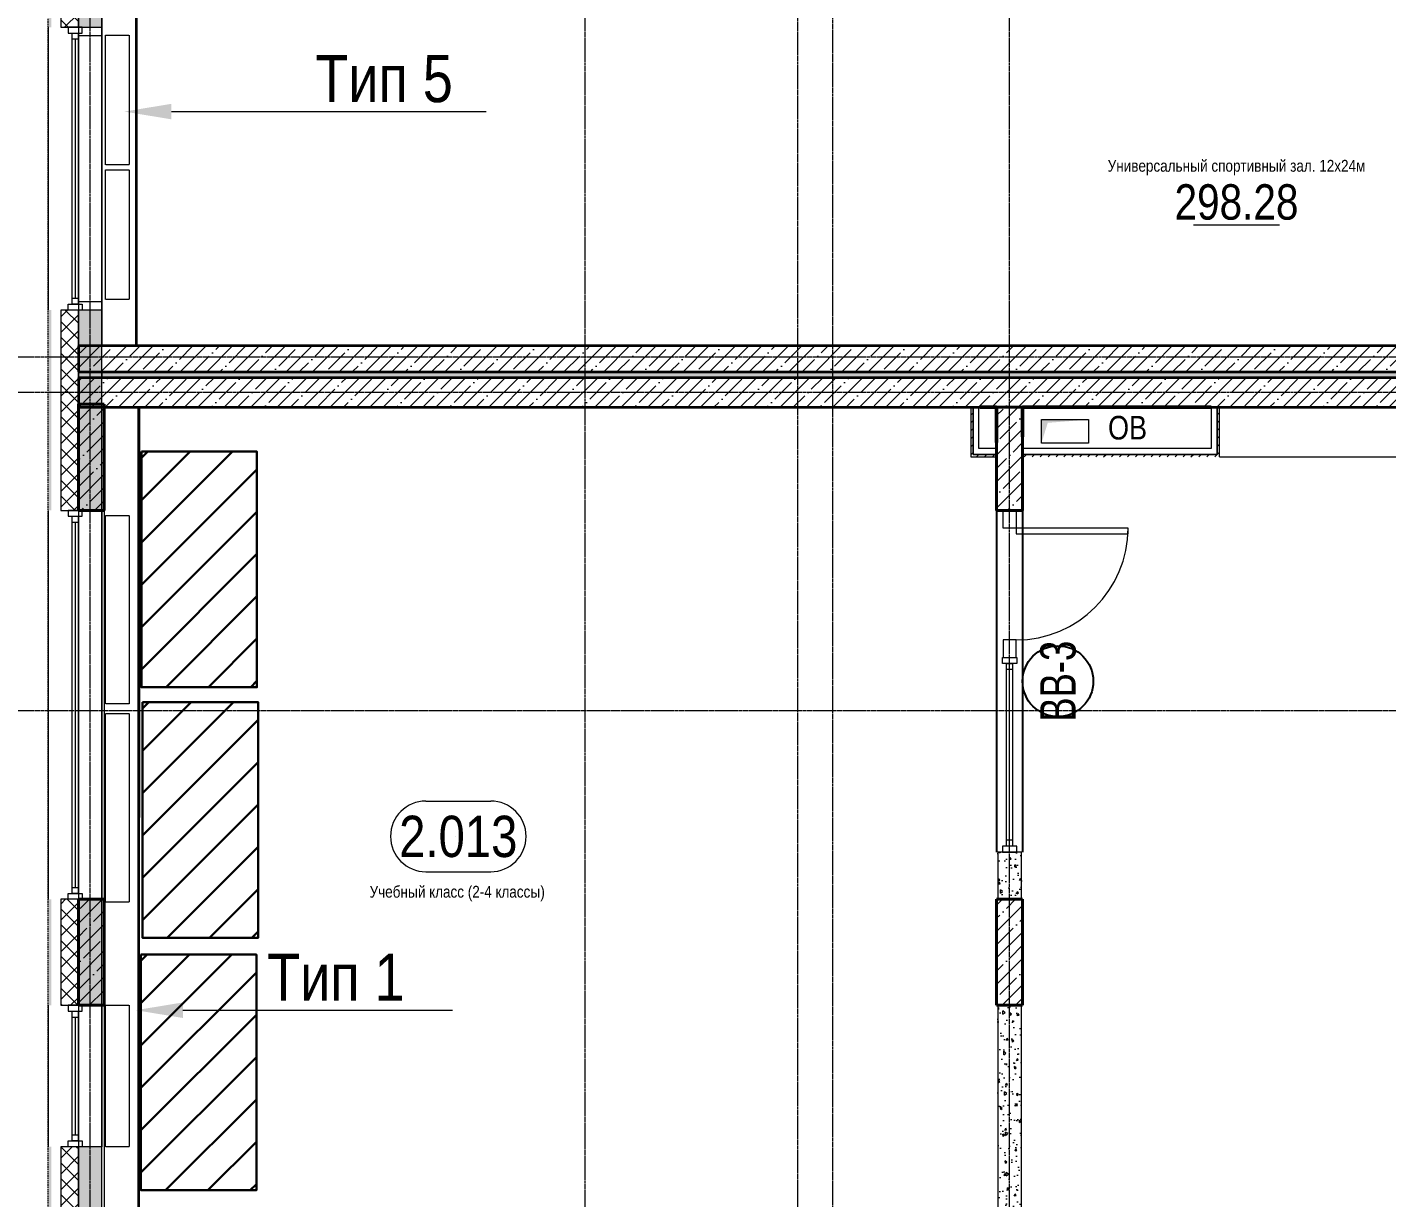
# Model space of a CAD drawing. Header units: millimetres. Extents: x -231292 to 573618, y -153144 to 564035.
# Drawn here: x 8349 to 19883, y 70296 to 80230 of the extents above; entities that cross this region are included whole.
import ezdxf
from ezdxf import colors
from ezdxf.entities.mleader import LeaderData, LeaderLine
from ezdxf.enums import TextEntityAlignment as Align
from ezdxf.math import Vec2, Vec3

# ---------------------------------------------------------------- set-up
doc = ezdxf.new("R2010")
doc.units = ezdxf.units.MM
for name, pattern in [('CENTER2', [28.575, 19.05, -3.175, 3.175, -3.175]), ('DASHED', [19.05, 12.7, -6.35]), ('HIDDEN2', [4.7625, 3.175, -1.5875])]:
    doc.linetypes.add(name, pattern=pattern)
doc.layers.get('0').update_dxf_attribs({"color": 250})
doc.layers.get('Defpoints').update_dxf_attribs({"color": 250})
for name, color, linetype, lineweight in [('!!! КОНСТРУКТИВ_несоответствия', 250, 'Continuous', 50), ('10.3) строит. леса', 20, 'Continuous', 30), ('A-AREA', 250, 'Continuous', 15), ('A-Wall_Материал_Газоблок_Контур', 250, 'Continuous', 0), ('АР_Area', 250, 'Continuous', 5), ('АР_Витраж', 250, 'Continuous', 13), ('АР_Витраж марка', 250, 'Continuous', 9), ('АР_Двери_витраж', 250, 'Continuous', 9), ('АР_Колонны', 250, 'Continuous', 35), ('АР_Окна', 250, 'Continuous', 5), ('АР_Отопительные приборы', 250, 'HIDDEN2', 0), ('АР_площадь пом', 250, 'Continuous', 5), ('АР_Стены ГКЛ', 250, 'Continuous', 15), ('АР_Стены ЖБ', 250, 'Continuous', 35), ('АР_Стены ПЕНОблок', 250, 'Continuous', 20), ('АР_Стены_дефшов', 250, 'Continuous', 0), ('АР_Утеплитель', 250, 'Continuous', 0), ('АР_Штриховка', 250, 'Continuous', 0), ('Зашивка радиаторов тип 1 (фанера и МДФ)', 250, 'Continuous', 0), ('Зашивка радиаторов тип 5 (спорт желтый)', 250, 'Continuous', 0), ('КМ_Фахверки', 250, 'Continuous', 80), ('ОВ_Отопление', 250, 'Continuous', 0), ('Размеры зашивки ГКЛ', 250, 'Continuous', 0), ('РД_Оси_100', 250, 'Continuous', 0), ('РД_проем_инж перемыч_фахверк', 250, 'Continuous', 18)]:
    doc.layers.add(name, color=color, linetype=linetype, lineweight=lineweight)
doc.layers.add('АР_Делит', color=250, linetype='Continuous', lineweight=0, plot=False)
doc.layers.add('РД_Проем', color=250, linetype='Continuous', lineweight=0, plot=False)
doc.layers.add('РД_Витраж_вн', color=250, linetype='Continuous')
doc.styles.add('Arial_09', font='ARIALN.TTF', dxfattribs={"width": 0.9})
doc.styles.add('style1', font='ARIALN.TTF')
pattern_1 = [(45, (8883.4, 13229.69), (-112.2532, 112.2532), []), (45, (8995.66, 13229.69), (-112.2532, 112.2532), [198.4375, -39.6875, 0, -39.6875])]
pattern_2 = [(45, (8883.403, 13229.686), (-33.67596, 33.67596), [])]

# ---------------------------------------------------------------- blocks, each defined once
blk = doc.blocks.new('СОШ_2200_АР_ОСИ_М100_28.05.24')
at = {"layer": 'АР_Делит', "color": 5, "linetype": 'DASHED'}
blk.add_lwpolyline([(114955, 135155), (114955, -355), (93595.036, -355), (93595.036, 13855), (94145, 13855), (94145, 68320), (66055, 68320), (66055, 13857.73), (83455, 13857.73), (83455, -355), (45245, -355), (45245, 13145), (44695, 13145), (44695, 26755), (45245, 26755), (45245, 68320), (20455, 68320), (20455, 26755), (27955, 26755), (27955, 13145), (-355, 13145), (-355, 100855)], dxfattribs=at)
at = {"layer": 'РД_Оси_100', "linetype": 'CENTER2'}
for p, q in [((0, -6155), (0, 139938.679)), ((4200, -6155), (4200, 139938.679)), ((29555, 61200), (-5954.958, 61200))]:
    blk.add_line(p, q, dxfattribs=at)
for points in [[(5849.555, 139938.679), (6000, 139538.679), (6000, -6194.559)], [(6300, -6195.83), (6300, 139538.679), (6450, 139938.679)], [(7800, -6155), (7800, 139938.679)], [(29555, 64200), (-5454.958, 64200), (-5954.958, 64350)], [(29555, 63900), (-5454.958, 63900), (-5954.958, 63750)]]:
    blk.add_lwpolyline(points, dxfattribs=at)
blk = doc.blocks.new('otv')
at = {"linetype": 'Continuous'}
blk.add_lwpolyline([(0, -1), (0, 0), (1, 0), (1, -1)], close=True, dxfattribs=at)
blk.add_solid([(0, -1), (0, 0), (0.135, -0.137), (1, 0)], dxfattribs=at)
blk = doc.blocks.new('MOK-МаркаПомещения1')
at = {"layer": 'A-AREA', "color": 0}
blk.add_line((-3.65, -1.94), (3.65, -1.94), dxfattribs=at)
at = {"layer": 'A-AREA', "color": 0, "style": 'style1'}
blk.add_attdef('АР-ПОМЕЩЕНИЕ:ПЛОЩАДЬ', text='', height=3, dxfattribs=at).set_placement((0, 0), align=Align.MIDDLE)
at = {"layer": 'Defpoints', "style": 'style1', "flags": 8}
blk.add_attdef('АР-ПОМЕЩЕНИЕ:НАИМЕНОВАНИЕ', text='', height=1, dxfattribs=at).set_placement((0, 2.96), align=Align.MIDDLE)
blk = doc.blocks.new('MOK-МаркаПом_овал_ареал')
for p, q in [((-2.75, 3), (2.75, 3)), ((-2.75, -3), (2.75, -3))]:
    blk.add_line(p, q)
for centre, radius, start, end in [((-2.75, 0), 3, 90, 270), ((2.75, 0), 3, 270, 90), ((-3.75, 0), 3.5, 0, 0.001)]:
    blk.add_arc(centre, radius, start, end)
at = {"color": 0, "style": 'style1'}
blk.add_attdef('АР-ПОМЕЩЕНИЕ:НОМЕР', text='', height=3.5, dxfattribs=at).set_placement((0, 0), align=Align.MIDDLE)
at = {"layer": 'Defpoints', "color": 2, "style": 'style1'}
blk.add_attdef('АР-ПОМЕЩЕНИЕ:НАИМЕНОВАНИЕ', text='', height=1, dxfattribs=at).set_placement((-0.09, -4.81), align=Align.MIDDLE)
blk = doc.blocks.new('МаркаВитража1')
at = {"layer": 'Defpoints'}
blk.add_circle((0, 0), 3, dxfattribs=at)
at = {"color": 0, "linetype": 'ByBlock', "lineweight": -2, "style": 'Arial_09', "width": 0.9}
blk.add_attdef('АР-ОКНО:НАИМЕНОВАНИЕ', text='', height=3, dxfattribs=at).set_placement((0, 0), align=Align.MIDDLE)

msp = doc.modelspace()

# ---------------------------------------------------------------- hatches: boundary and pattern name
at = {"layer": '10.3) строит. леса'}
h = msp.add_hatch(dxfattribs=at)
h.set_pattern_fill('ANSI31', color=256, scale=80)
h.set_pattern_definition([(45, (13518.42, 220507.88), (-179.60512, 179.60512), [])])
h.paths.add_polyline_path([(9318.732, 76628.767), (9318.732, 74628.767), (10298.732, 74628.767), (10298.732, 76628.767)])
h = msp.add_hatch(dxfattribs=at)
h.set_pattern_fill('ANSI31', color=256, scale=80)
h.set_pattern_definition([(45, (13527.86, 218381.28), (-179.60512, 179.60512), [])])
h.paths.add_polyline_path([(9328.168, 74502.167), (9328.168, 72502.167), (10308.168, 72502.167), (10308.168, 74502.167)])
h = msp.add_hatch(dxfattribs=at)
h.set_pattern_fill('ANSI31', color=256, scale=80)
h.set_pattern_definition([(45, (13513.73, 216239.43), (-179.60512, 179.60512), [])])
h.paths.add_polyline_path([(9314.045, 72360.315), (9314.045, 70360.315), (10294.045, 70360.315), (10294.045, 72360.315)])
at = {"layer": 'АР_Стены ГКЛ', "linetype": 'Continuous', "lineweight": 0}
h = msp.add_hatch(dxfattribs=at)
h.set_pattern_fill('ANSI31', color=256, scale=15, style=0)
h.set_pattern_definition([(45, (8883.403, 13229.686), (-33.67596, 33.67596), [])])
h.paths.add_polyline_path([(16353.403, 76584.686), (16373.403, 76604.686), (16373.403, 77004.511), (16353.403, 77004.511)], flags=0)
h = msp.add_hatch(dxfattribs=at)
h.set_pattern_fill('ANSI31', color=256, scale=15, angle=-360, style=0)
h.set_pattern_definition([(45, (8883.403, 13229.686), (-33.67596, 33.67596), [])])
h.paths.add_polyline_path([(18463.403, 77004.686), (18443.403, 77004.686), (18443.403, 76604.686), (18463.403, 76584.686)], flags=0)
h = msp.add_hatch(dxfattribs=at)
h.set_pattern_fill('ANSI31', color=256, scale=15, style=0)
h.set_pattern_definition(pattern_2)
h.paths.add_polyline_path([(16573.403, 76584.686), (16573.403, 76604.686), (16373.403, 76604.686), (16353.403, 76584.686)], flags=0)
h = msp.add_hatch(dxfattribs=at)
h.set_pattern_fill('ANSI31', color=256, scale=15, style=0)
h.set_pattern_definition(pattern_2)
h.paths.add_polyline_path([(18463.403, 76584.686), (18443.403, 76604.686), (16793.403, 76604.686), (16793.403, 76584.686)], flags=0)
at = {"layer": 'АР_Штриховка', "linetype": 'Continuous', "lineweight": 0}
h = msp.add_hatch(dxfattribs=at)
h.set_pattern_fill('_U', color=256, style=0, pattern_type=0)
h.set_pattern_definition([(360, (8883.4027, 13229.6861), (-8e-17, 1), [])])
h.paths.add_polyline_path([(8528.403, 29029.686), (8553.403, 29029.686), (8553.403, 29929.686), (8528.403, 29929.686)], flags=0)
h.paths.add_polyline_path([(8528.403, 31129.686), (8553.403, 31129.686), (8553.403, 32029.686), (8528.403, 32029.686)], flags=0)
h.paths.add_polyline_path([(8528.403, 35329.686), (8553.403, 35329.686), (8553.403, 36829.686), (8528.403, 36829.686)], flags=0)
h.paths.add_polyline_path([(8528.403, 39229.686), (8553.403, 39229.686), (8553.403, 40729.686), (8528.403, 40729.686)], flags=0)
h.paths.add_polyline_path([(8528.403, 41929.686), (8553.403, 41929.686), (8553.403, 42829.686), (8528.403, 42829.686)], flags=0)
h.paths.add_polyline_path([(8528.403, 44029.686), (8553.403, 44029.686), (8553.403, 44929.686), (8528.403, 44929.686)], flags=0)
h.paths.add_polyline_path([(8528.403, 48229.686), (8553.403, 48229.686), (8553.403, 50029.686), (8528.403, 50029.686)], flags=0)
h.paths.add_polyline_path([(8528.403, 51229.686), (8553.403, 51229.686), (8553.403, 52129.686), (8528.403, 52129.686)], flags=0)
h.paths.add_polyline_path([(8528.403, 53329.686), (8553.403, 53329.686), (8553.403, 54229.686), (8528.403, 54229.686)], flags=0)
h.paths.add_polyline_path([(8528.403, 57529.686), (8553.403, 57529.686), (8553.403, 59329.686), (8528.403, 59329.686)], flags=0)
h.paths.add_polyline_path([(8528.403, 60529.686), (8553.403, 60529.686), (8553.403, 61429.686), (8528.403, 61429.686)], flags=0)
h.paths.add_polyline_path([(8528.403, 62629.686), (8553.403, 62629.686), (8553.403, 63529.686), (8528.403, 63529.686)], flags=0)
h.paths.add_polyline_path([(8528.403, 66829.686), (8553.403, 66829.686), (8553.403, 68629.686), (8528.403, 68629.686)], flags=0)
h.paths.add_polyline_path([(8528.403, 69829.686), (8553.403, 69829.686), (8553.403, 70729.686), (8528.403, 70729.686)], flags=0)
h.paths.add_polyline_path([(8528.403, 71929.686), (8553.403, 71929.686), (8553.403, 72829.686), (8528.403, 72829.686)], flags=0)
h.paths.add_polyline_path([(8528.403, 76129.686), (8553.403, 76129.686), (8553.403, 77829.686), (8528.403, 77829.686)], flags=0)
h.paths.add_polyline_path([(8528.403, 80229.686), (8553.403, 80229.686), (8553.403, 81129.686), (8528.403, 81129.686)], flags=0)
h.paths.add_polyline_path([(8528.403, 82629.686), (8553.403, 82629.686), (8553.403, 83829.686), (8528.403, 83829.686)], flags=0)
h.paths.add_polyline_path([(8528.403, 86229.686), (8553.403, 86229.686), (8553.403, 87129.686), (8528.403, 87129.686)], flags=0)
h.paths.add_polyline_path([(8528.403, 88629.686), (8553.403, 88629.686), (8553.403, 89829.686), (8528.403, 89829.686)], flags=0)
h.paths.add_polyline_path([(8528.403, 92229.686), (8553.403, 92229.686), (8553.403, 93129.686), (8528.403, 93129.686)], flags=0)
h.paths.add_polyline_path([(8528.403, 94629.686), (8553.403, 94629.686), (8553.403, 96129.686), (8528.403, 96129.686)], flags=0)
h.paths.add_polyline_path([(8528.403, 98529.686), (8553.403, 98529.686), (8553.403, 99429.686), (8528.403, 99429.686)], flags=0)
h.paths.add_polyline_path([(8528.403, 100929.686), (8553.403, 100929.686), (8553.403, 102329.686), (8528.403, 102329.686)], flags=0)
h.paths.add_polyline_path([(8528.403, 103529.686), (8553.403, 103529.686), (8553.403, 104029.686), (8528.403, 104029.686)], flags=0)
h = msp.add_hatch(dxfattribs=at)
h.set_pattern_fill('ANSI37', color=256, scale=30, style=0)
h.set_pattern_definition([(45, (8883.4, 13229.69), (-67.35192, 67.35192), []), (135, (8883.4, 13229.69), (-67.35192, -67.35192), [])])
h.paths.add_polyline_path([(8633.403, 29029.686), (8783.403, 29029.686), (8783.403, 29929.686), (8633.403, 29929.686)], flags=0)
h.paths.add_polyline_path([(8633.403, 31129.686), (8783.403, 31129.686), (8783.403, 32029.686), (8633.403, 32029.686)], flags=0)
h.paths.add_polyline_path([(8633.403, 35329.686), (8783.403, 35329.686), (8783.403, 36829.686), (8633.403, 36829.686)], flags=0)
h.paths.add_polyline_path([(8633.403, 39229.686), (8783.403, 39229.686), (8783.403, 40729.686), (8633.403, 40729.686)], flags=0)
h.paths.add_polyline_path([(8633.403, 41929.686), (8783.403, 41929.686), (8783.403, 42829.686), (8633.403, 42829.686)], flags=0)
h.paths.add_polyline_path([(8633.403, 44029.686), (8783.403, 44029.686), (8783.403, 44929.686), (8633.403, 44929.686)], flags=0)
h.paths.add_polyline_path([(8633.403, 48229.686), (8783.403, 48229.686), (8783.403, 50029.686), (8633.403, 50029.686)], flags=0)
h.paths.add_polyline_path([(8633.403, 51229.686), (8783.403, 51229.686), (8783.403, 52129.686), (8633.403, 52129.686)], flags=0)
h.paths.add_polyline_path([(8633.403, 53329.686), (8783.403, 53329.686), (8783.403, 54229.686), (8633.403, 54229.686)], flags=0)
h.paths.add_polyline_path([(8633.403, 57529.686), (8783.403, 57529.686), (8783.403, 59329.686), (8633.403, 59329.686)], flags=0)
h.paths.add_polyline_path([(8633.403, 60529.686), (8783.403, 60529.686), (8783.403, 61429.686), (8633.403, 61429.686)], flags=0)
h.paths.add_polyline_path([(8633.403, 62629.686), (8783.403, 62629.686), (8783.403, 63529.686), (8633.403, 63529.686)], flags=0)
h.paths.add_polyline_path([(8633.403, 66829.686), (8783.403, 66829.686), (8783.403, 68629.686), (8633.403, 68629.686)], flags=0)
h.paths.add_polyline_path([(8633.403, 69829.686), (8783.403, 69829.686), (8783.403, 70729.686), (8633.403, 70729.686)], flags=0)
h.paths.add_polyline_path([(8633.403, 71929.686), (8783.403, 71929.686), (8783.403, 72829.686), (8633.403, 72829.686)], flags=0)
h.paths.add_polyline_path([(8633.403, 76129.686), (8783.403, 76129.686), (8783.403, 77829.686), (8633.403, 77829.686)], flags=0)
h.paths.add_polyline_path([(8633.403, 80229.686), (8783.403, 80229.686), (8783.403, 81129.686), (8633.403, 81129.686)], flags=0)
h.paths.add_polyline_path([(8633.403, 82629.686), (8783.403, 82629.686), (8783.403, 83829.686), (8633.403, 83829.686)], flags=0)
h.paths.add_polyline_path([(8633.403, 86229.686), (8783.403, 86229.686), (8783.403, 87129.686), (8633.403, 87129.686)], flags=0)
h.paths.add_polyline_path([(8633.403, 88629.686), (8783.403, 88629.686), (8783.403, 89829.686), (8633.403, 89829.686)], flags=0)
h.paths.add_polyline_path([(8633.403, 92229.686), (8783.403, 92229.686), (8783.403, 93129.686), (8633.403, 93129.686)], flags=0)
h.paths.add_polyline_path([(8633.403, 94629.686), (8783.403, 94629.686), (8783.403, 96129.686), (8633.403, 96129.686)], flags=0)
h.paths.add_polyline_path([(8633.403, 98529.686), (8783.403, 98529.686), (8783.403, 99429.686), (8633.403, 99429.686)], flags=0)
h.paths.add_polyline_path([(8633.403, 100929.686), (8783.403, 100929.686), (8783.403, 102329.686), (8633.403, 102329.686)], flags=0)
h.paths.add_polyline_path([(8633.403, 103529.686), (8783.403, 103529.686), (8783.403, 104029.686), (8633.403, 104029.686)], flags=0)
h = msp.add_hatch(dxfattribs=at)
h.set_pattern_fill('AR-CONC', color=256, style=0)
h.set_pattern_definition([(50, (8883.4, 13229.69), (182.18467, -15.93909), [19.05, -209.55]), (355, (8883.4, 13229.69), (-35.24342, 191.05685), [15.24, -167.6406]), (100.45144, (8898.58, 13228.36), (146.94125, 175.11775), [16.19, -178.09024]), (46.1842, (8883.4, 13280.49), (271.07904, -42.04233), [28.575, -314.325]), (96.63556, (8906, 13276.98), (237.4041, 247.4261), [24.285, -267.1356]), (351.18415, (8883.4, 13280.5), (237.4041, 247.4261), [22.86, -251.4597]), (21, (8908.8, 13267.79), (151.6144, -102.2652), [19.05, -209.55]), (326, (8908.8, 13267.79), (61.80203, 184.18797), [15.24, -167.64]), (71.45144, (8921.44, 13259.26), (213.41642, 81.92277), [16.19, -178.08994]), (37.5, (8883.4, 13229.686), (3.088603, 84.55504), [0, -165.608, 0, -170.18, 0, -168.275]), (7.5, (8883.4, 13229.69), (66.81966, 100.180575), [0, -97.028, 0, -161.798, 0, -64.135]), (327.5, (8826.76, 13229.686), (135.590595, -5.728744), [0, -63.5, 0, -198.12, 0, -262.89]), (317.5, (8801.36, 13229.69), (148.12918, 25.42649), [0, -82.55, 0, -131.572, 0, -186.69])])
h.paths.add_polyline_path([(8783.403, 29029.686), (8983.403, 29029.686), (8983.403, 29929.686), (8783.403, 29929.686)], flags=0)
h.paths.add_polyline_path([(8783.403, 31129.686), (8983.403, 31129.686), (8983.403, 32029.686), (8783.403, 32029.686)], flags=0)
h.paths.add_polyline_path([(8783.403, 35329.686), (8983.403, 35329.686), (8983.403, 36829.686), (8783.403, 36829.686)], flags=0)
h.paths.add_polyline_path([(8783.403, 39229.686), (8983.403, 39229.686), (8983.403, 40729.686), (8783.403, 40729.686)], flags=0)
h.paths.add_polyline_path([(8783.403, 41929.686), (8983.403, 41929.686), (8983.403, 42829.686), (8783.403, 42829.686)], flags=0)
h.paths.add_polyline_path([(8783.403, 44029.686), (8983.403, 44029.686), (8983.403, 44929.686), (8783.403, 44929.686)], flags=0)
h.paths.add_polyline_path([(8783.403, 48229.686), (8983.403, 48229.686), (8983.403, 50029.686), (8783.403, 50029.686)], flags=0)
h.paths.add_polyline_path([(8783.403, 51229.686), (8983.403, 51229.686), (8983.403, 52129.686), (8783.403, 52129.686)], flags=0)
h.paths.add_polyline_path([(8783.403, 53329.686), (8983.403, 53329.686), (8983.403, 54229.686), (8783.403, 54229.686)], flags=0)
h.paths.add_polyline_path([(8783.403, 57529.686), (8983.403, 57529.686), (8983.403, 59329.686), (8783.403, 59329.686)], flags=0)
h.paths.add_polyline_path([(8783.403, 60529.686), (8983.403, 60529.686), (8983.403, 61429.686), (8783.403, 61429.686)], flags=0)
h.paths.add_polyline_path([(8783.403, 62629.686), (8983.403, 62629.686), (8983.403, 63529.686), (8783.403, 63529.686)], flags=0)
h.paths.add_polyline_path([(8783.403, 66829.686), (8983.403, 66829.686), (8983.403, 68629.686), (8783.403, 68629.686)], flags=0)
h.paths.add_polyline_path([(8783.403, 69829.686), (8983.403, 69829.686), (8983.403, 70729.686), (8783.403, 70729.686)], flags=0)
h.paths.add_polyline_path([(8783.403, 71929.686), (8983.403, 71929.686), (8983.403, 72829.686), (8783.403, 72829.686)], flags=0)
h.paths.add_polyline_path([(8783.403, 76129.686), (8983.403, 76129.686), (8983.403, 77829.686), (8783.403, 77829.686)], flags=0)
h.paths.add_polyline_path([(8783.403, 80229.686), (8983.403, 80229.686), (8983.403, 81129.686), (8783.403, 81129.686)], flags=0)
h.paths.add_polyline_path([(8783.403, 82629.686), (8983.403, 82629.686), (8983.403, 83829.686), (8783.403, 83829.686)], flags=0)
h.paths.add_polyline_path([(8783.403, 86229.686), (8983.403, 86229.686), (8983.403, 87129.686), (8783.403, 87129.686)], flags=0)
h.paths.add_polyline_path([(8783.403, 88629.686), (8983.403, 88629.686), (8983.403, 89829.686), (8783.403, 89829.686)], flags=0)
h.paths.add_polyline_path([(8783.403, 92229.686), (8983.403, 92229.686), (8983.403, 93129.686), (8783.403, 93129.686)], flags=0)
h.paths.add_polyline_path([(8783.403, 94629.686), (8983.403, 94629.686), (8983.403, 96129.686), (8783.403, 96129.686)], flags=0)
h.paths.add_polyline_path([(8783.403, 98529.686), (8983.403, 98529.686), (8983.403, 99429.686), (8783.403, 99429.686)], flags=0)
h.paths.add_polyline_path([(8783.403, 100929.686), (8983.403, 100929.686), (8983.403, 102329.686), (8783.403, 102329.686)], flags=0)
h.paths.add_polyline_path([(8783.403, 103529.686), (8983.403, 103529.686), (8983.403, 104029.686), (8783.403, 104029.686)], flags=0)
at = {"layer": 'АР_Штриховка', "linetype": 'Continuous', "lineweight": 5}
h = msp.add_hatch(dxfattribs=at)
h.set_pattern_fill('ANSI35', color=256, scale=25, style=0)
h.set_pattern_definition(pattern_1)
h.paths.add_polyline_path([(8783.403, 77524.686), (8783.403, 77304.686), (21608.451, 77304.686), (21388.451, 77524.686)], flags=0)
at = {"layer": 'АР_Штриховка', "linetype": 'Continuous', "lineweight": 0}
h = msp.add_hatch(dxfattribs=at)
h.set_pattern_fill('HONEY', color=256, scale=10, style=0)
h.set_pattern_definition([(0, (8883.403, 13229.686), (47.625, 27.496306), [31.75, -63.5]), (120, (8883.403, 13229.686), (-47.625, 27.496307), [31.75, -63.5]), (60, (8883.403, 13229.686), (1e-07, 54.992613), [-63.5, 31.75])])
h.paths.add_polyline_path([(8983.403, 77304.686), (8983.403, 77254.686), (21658.403, 77254.686), (21608.403, 77304.686)], flags=0)
at = {"layer": 'АР_Штриховка', "linetype": 'Continuous', "lineweight": 5}
h = msp.add_hatch(dxfattribs=at)
h.set_pattern_fill('ANSI35', color=256, scale=25, style=0)
h.set_pattern_definition([(45, (8883.4, 13229.69), (-112.2532, 112.2532), []), (45, (8995.66, 13229.69), (-112.2532, 112.2532), [198.4375, -39.6875, 0, -39.6875])])
h.paths.add_polyline_path([(21908.403, 77004.686), (21658.403, 77254.686), (8783.403, 77254.686), (8783.403, 77004.686)], flags=0)
h = msp.add_hatch(dxfattribs=at)
h.set_pattern_fill('ANSI35', color=256, scale=25, style=0)
h.set_pattern_definition(pattern_1)
h.paths.add_polyline_path([(8783.403, 76129.686), (9003.403, 76129.686), (9003.403, 77029.686), (8783.403, 77029.686)], flags=0)
h = msp.add_hatch(dxfattribs=at)
h.set_pattern_fill('ANSI35', color=256, scale=25, style=0)
h.set_pattern_definition(pattern_1)
h.paths.add_polyline_path([(16573.403, 76129.686), (16793.403, 76129.686), (16793.403, 77004.686), (16573.403, 77004.686)], flags=0)
at = {"layer": 'АР_Штриховка', "linetype": 'Continuous', "lineweight": 0}
h = msp.add_hatch(dxfattribs=at)
h.set_pattern_fill('AR-CONC', color=256, angle=45, style=0)
h.set_pattern_definition([(95, (8883.4, 13229.69), (140.09465, 117.55338), [19.05, -209.55]), (40, (8883.4, 13229.69), (-160.01845, 110.17673), [15.24, -167.6406]), (145.45144, (8895.08, 13239.48), (-19.9238, 227.7301), [16.19, -178.09024]), (91.1842, (8847.48, 13265.6), (221.41024, 161.9534), [28.575, -314.325]), (141.63556, (8865.93, 13279.1), (-7.0866, 342.8268), [24.285, -267.1356]), (36.18415, (8847.48, 13265.6), (-7.0866, 342.8268), [22.86, -251.4597]), (66, (8874.42, 13274.59), (179.51998, 34.89515), [19.05, -209.55]), (11, (8874.42, 13274.59), (-86.5399, 173.9412), [15.24, -167.64]), (116.45145, (8889.38, 13277.5), (92.98005, 208.83634), [16.19, -178.08994]), (82.5, (8883.4, 13229.686), (-57.60547, 61.973414), [0, -165.608, 0, -170.18, 0, -168.275]), (52.5, (8883.4, 13229.69), (-23.58973, 118.087), [0, -97.028, 0, -161.798, 0, -64.135]), (12.5, (8843.35, 13189.634), (99.92786, 91.826196), [0, -63.5, 0, -198.12, 0, -262.89]), (2.5, (8825.39, 13171.67), (86.7639, 122.7224), [0, -82.55, 0, -131.572, 0, -186.69])])
h.paths.add_polyline_path([(16583.403, 72829.686), (16783.403, 72829.686), (16783.403, 73229.686), (16583.403, 73229.686)], flags=0)
h.paths.add_polyline_path([(16583.403, 76129.686), (16783.403, 76129.686), (16783.403, 76130.686), (16583.403, 76130.686)], flags=0)
at = {"layer": 'АР_Штриховка', "linetype": 'Continuous', "lineweight": 5}
h = msp.add_hatch(dxfattribs=at)
h.set_pattern_fill('ANSI35', color=256, scale=25, style=0)
h.set_pattern_definition(pattern_1)
h.paths.add_polyline_path([(8783.403, 71929.686), (9003.403, 71929.686), (9003.403, 72829.686), (8783.403, 72829.686)], flags=0)
h = msp.add_hatch(dxfattribs=at)
h.set_pattern_fill('ANSI35', color=256, scale=25, style=0)
h.set_pattern_definition(pattern_1)
h.paths.add_polyline_path([(16573.403, 71929.686), (16793.403, 71929.686), (16793.403, 72829.686), (16573.403, 72829.686)], flags=0)
at = {"layer": 'АР_Штриховка', "linetype": 'Continuous', "lineweight": 0}
h = msp.add_hatch(dxfattribs=at)
h.set_pattern_fill('AR-CONC', color=256, angle=45, style=0)
h.set_pattern_definition([(95, (8883.4, 13229.69), (140.09465, 117.55338), [19.05, -209.55]), (40, (8883.4, 13229.69), (-160.01845, 110.1767), [15.24, -167.6406]), (145.45144, (8895.08, 13239.48), (-19.9238, 227.7301), [16.19, -178.09024]), (91.1842, (8847.48, 13265.6), (221.41024, 161.9534), [28.575, -314.325]), (141.63556, (8865.93, 13279.1), (-7.0866, 342.8268), [24.285, -267.1356]), (36.18415, (8847.48, 13265.6), (-7.0866, 342.8268), [22.86, -251.4597]), (66, (8874.42, 13274.59), (179.51998, 34.89515), [19.05, -209.55]), (11, (8874.42, 13274.59), (-86.5399, 173.9412), [15.24, -167.64]), (116.45145, (8889.38, 13277.5), (92.98005, 208.83634), [16.19, -178.08994]), (82.5, (8883.4, 13229.686), (-57.60547, 61.973414), [0, -165.608, 0, -170.18, 0, -168.275]), (52.5, (8883.4, 13229.69), (-23.58973, 118.087), [0, -97.028, 0, -161.798, 0, -64.135]), (12.5, (8843.35, 13189.634), (99.92786, 91.826196), [0, -63.5, 0, -198.12, 0, -262.89]), (2.5, (8825.39, 13171.67), (86.7639, 122.7224), [0, -82.55, 0, -131.572, 0, -186.69])])
h.paths.add_polyline_path([(16583.403, 68429.686), (16783.403, 68429.686), (16783.403, 71929.686), (16583.403, 71929.686)], flags=0)

# ---------------------------------------------------------------- linework, layer by layer
at = {"layer": '!!! КОНСТРУКТИВ_несоответствия', "color": 5}
for points in [[(16573.458, 76704.686), (16573.458, 77004.686), (16433.458, 77004.686)], [(16793.458, 76754.686), (16793.458, 77004.686), (18393.458, 77004.686)]]:
    msp.add_lwpolyline(points, dxfattribs=at)
at = {"layer": '10.3) строит. леса'}
for points in [[(9318.732, 76628.767), (9318.732, 74628.767), (10298.732, 74628.767), (10298.732, 76628.767)], [(9328.168, 74502.167), (9328.168, 72502.167), (10308.168, 72502.167), (10308.168, 74502.167)], [(9314.045, 72360.315), (9314.045, 70360.315), (10294.045, 70360.315), (10294.045, 72360.315)]]:
    msp.add_lwpolyline(points, close=True, dxfattribs=at)
at = {"layer": 'A-Wall_Материал_Газоблок_Контур', "linetype": 'Continuous', "lineweight": 0}
for p, q in [((8528.403, 80229.686), (8528.403, 77829.686)), ((8983.403, 77829.686), (8983.403, 80229.686)), ((8528.403, 76129.686), (8528.403, 72829.686)), ((8983.403, 72829.686), (8983.403, 76129.686)), ((8528.403, 71929.686), (8528.403, 70729.686)), ((8983.403, 70729.686), (8983.403, 71929.686))]:
    msp.add_line(p, q, dxfattribs=at)
at = {"layer": 'АР_Витраж', "linetype": 'Continuous', "lineweight": 5}
for p, q in [((16573.403, 73229.686), (16573.403, 74879.686)), ((16793.403, 73229.686), (16793.403, 74879.686))]:
    msp.add_line(p, q, dxfattribs=at)
at = {"layer": 'АР_Витраж', "linetype": 'Continuous', "lineweight": 13}
for p, q in [((16708.403, 74779.686), (16658.403, 74779.686)), ((16683.403, 73329.686), (16683.403, 74779.686)), ((16708.403, 73329.686), (16658.403, 73329.686))]:
    msp.add_line(p, q, dxfattribs=at)
for points in [[(16623.403, 74829.686), (16623.403, 74879.686), (16743.403, 74879.686), (16743.403, 74829.686)], [(16708.403, 73279.686), (16658.403, 73279.686), (16658.403, 74829.686), (16708.403, 74829.686)], [(16623.403, 73279.686), (16623.403, 73229.686), (16743.403, 73229.686), (16743.403, 73279.686)]]:
    msp.add_lwpolyline(points, close=True, dxfattribs=at)
at = {"layer": 'АР_Двери_витраж', "linetype": 'Continuous', "lineweight": 9}
for points in [[(16628.403, 75979.686), (16628.403, 76129.686), (16738.403, 76129.686), (16738.403, 75979.686)], [(16738.403, 75979.686), (16738.403, 75929.686), (17688.403, 75929.686), (17688.403, 75979.686)], [(16628.403, 75029.686), (16628.403, 74879.686), (16738.403, 74879.686), (16738.403, 75029.686)]]:
    msp.add_lwpolyline(points, close=True, dxfattribs=at)
msp.add_arc((16738.403, 75979.686), 950, 270, 0, dxfattribs=at)
at = {"layer": 'АР_Колонны', "linetype": 'HIDDEN2', "lineweight": 25}
for p, q in [((8783.403, 77029.686), (9003.403, 77029.686)), ((8783.403, 76129.686), (8783.403, 77029.686)), ((9003.403, 77029.686), (9003.403, 76129.686)), ((16573.403, 77004.686), (16793.403, 77004.686)), ((16573.403, 76129.686), (16573.403, 77004.686)), ((16793.403, 77004.686), (16793.403, 76129.686)), ((9003.403, 76129.686), (8783.403, 76129.686)), ((16793.403, 76129.686), (16573.403, 76129.686)), ((8783.403, 72829.686), (9003.403, 72829.686)), ((8783.403, 71929.686), (8783.403, 72829.686)), ((9003.403, 72829.686), (9003.403, 71929.686)), ((16573.403, 72829.686), (16793.403, 72829.686)), ((16573.403, 71929.686), (16573.403, 72829.686)), ((16793.403, 72829.686), (16793.403, 71929.686)), ((9003.403, 71929.686), (8783.403, 71929.686)), ((16793.403, 71929.686), (16573.403, 71929.686))]:
    msp.add_line(p, q, dxfattribs=at)
at = {"layer": 'АР_Колонны', "linetype": 'Continuous', "lineweight": 35}
for p, q in [((8783.403, 77029.686), (9003.403, 77029.686)), ((8783.403, 76129.686), (8783.403, 77029.686)), ((9003.403, 76129.686), (9003.403, 77029.686)), ((16573.403, 77004.686), (16793.403, 77004.686)), ((16573.403, 76129.686), (16573.403, 77004.686)), ((16793.403, 76129.686), (16793.403, 77004.686)), ((8783.403, 76129.686), (9003.403, 76129.686)), ((16573.403, 76129.686), (16793.403, 76129.686)), ((8783.403, 72829.686), (9003.403, 72829.686)), ((8783.403, 71929.686), (8783.403, 72829.686)), ((9003.403, 71929.686), (9003.403, 72829.686)), ((16573.403, 72829.686), (16793.403, 72829.686)), ((16573.403, 71929.686), (16573.403, 72829.686)), ((16793.403, 71929.686), (16793.403, 72829.686)), ((8783.403, 71929.686), (9003.403, 71929.686)), ((16573.403, 71929.686), (16793.403, 71929.686))]:
    msp.add_line(p, q, dxfattribs=at)
at = {"layer": 'АР_Окна', "linetype": 'Continuous', "lineweight": 5}
for p, q in [((8528.403, 80229.686), (8528.403, 77829.686)), ((8983.403, 80229.686), (8983.403, 77829.686)), ((8730.903, 80129.686), (8780.903, 80129.686)), ((8755.903, 80129.686), (8755.903, 77929.686)), ((8730.903, 77929.686), (8780.903, 77929.686)), ((8528.403, 76129.686), (8528.403, 72829.686)), ((8983.403, 76129.686), (8983.403, 72829.686)), ((8730.903, 76029.686), (8780.903, 76029.686)), ((8755.903, 76029.686), (8755.903, 72929.686)), ((8730.903, 72929.686), (8780.903, 72929.686)), ((8528.403, 71929.686), (8528.403, 70729.686)), ((8983.403, 71929.686), (8983.403, 70729.686)), ((8730.903, 71829.686), (8780.903, 71829.686)), ((8755.903, 71829.686), (8755.903, 70829.686)), ((8730.903, 70829.686), (8780.903, 70829.686))]:
    msp.add_line(p, q, dxfattribs=at)
for points in [[(8815.903, 80179.686), (8815.903, 80229.686), (8695.903, 80229.686), (8695.903, 80179.686)], [(8730.903, 80179.686), (8780.903, 80179.686), (8780.903, 77879.686), (8730.903, 77879.686)], [(8815.903, 77879.686), (8815.903, 77829.686), (8695.903, 77829.686), (8695.903, 77879.686)], [(8815.903, 76079.686), (8815.903, 76129.686), (8695.903, 76129.686), (8695.903, 76079.686)], [(8730.903, 76079.686), (8780.903, 76079.686), (8780.903, 72879.686), (8730.903, 72879.686)], [(8815.903, 72879.686), (8815.903, 72829.686), (8695.903, 72829.686), (8695.903, 72879.686)], [(8815.903, 71879.686), (8815.903, 71929.686), (8695.903, 71929.686), (8695.903, 71879.686)], [(8730.903, 71879.686), (8780.903, 71879.686), (8780.903, 70779.686), (8730.903, 70779.686)], [(8815.903, 70779.686), (8815.903, 70729.686), (8695.903, 70729.686), (8695.903, 70779.686)]]:
    msp.add_lwpolyline(points, close=True, dxfattribs=at)
at = {"layer": 'АР_Отопительные приборы'}
for points in [[(9013.403, 80162.027), (9213.403, 80162.027), (9213.403, 79062.027), (9013.403, 79062.027)], [(9013.403, 79019.39), (9213.403, 79019.39), (9213.403, 77919.39), (9013.403, 77919.39)], [(9013.403, 76086.883), (9213.403, 76086.883), (9213.403, 74486.883), (9013.403, 74486.883)], [(9013.403, 74405.162), (9213.403, 74405.162), (9213.403, 72805.162), (9013.403, 72805.162)], [(9013.403, 71929.686), (9213.403, 71929.686), (9213.403, 70729.686), (9013.403, 70729.686)]]:
    msp.add_lwpolyline(points, close=True, dxfattribs=at)
at = {"layer": 'АР_Стены ГКЛ', "linetype": 'Continuous', "lineweight": 5}
for p, q in [((16373.403, 77004.511), (16353.403, 77004.511)), ((16353.403, 77004.511), (16353.403, 76584.686)), ((16423.403, 77004.511), (16373.403, 77004.511)), ((16373.403, 77004.511), (16373.403, 76604.686)), ((16373.403, 76604.686), (16373.403, 77004.511)), ((16423.403, 76654.686), (16423.403, 77004.511)), ((18443.403, 77004.686), (18393.403, 77004.686)), ((18393.403, 77004.686), (18393.403, 76654.686)), ((18443.403, 76604.686), (18443.403, 77004.686)), ((18463.403, 77004.686), (18443.403, 77004.686)), ((18443.403, 77004.686), (18443.403, 76604.686)), ((18463.403, 76584.686), (18463.403, 77004.686)), ((16373.403, 76604.686), (16573.403, 76604.686)), ((16573.403, 76604.686), (16373.403, 76604.686)), ((16573.403, 76654.686), (16423.403, 76654.686)), ((16573.403, 76604.686), (16573.403, 76654.686)), ((16573.403, 76584.686), (16573.403, 76604.686)), ((18393.403, 76654.686), (16793.403, 76654.686)), ((16793.403, 76654.686), (16793.403, 76604.686)), ((16793.403, 76604.686), (18443.403, 76604.686)), ((18443.403, 76604.686), (16793.403, 76604.686)), ((16793.403, 76604.686), (16793.403, 76584.686)), ((16353.403, 76584.686), (16573.403, 76584.686)), ((18463.403, 76584.686), (20133.403, 76584.686))]:
    msp.add_line(p, q, dxfattribs=at)
at = {"layer": 'АР_Стены ЖБ', "linetype": 'Continuous', "lineweight": 35}
for p, q in [((8783.403, 77524.686), (8783.403, 77304.686)), ((21388.451, 77524.686), (8783.403, 77524.686)), ((8783.403, 77304.686), (21608.451, 77304.686)), ((21658.403, 77254.686), (8783.403, 77254.686)), ((8783.403, 77254.686), (8783.403, 77004.686)), ((8783.403, 77004.686), (21908.403, 77004.686))]:
    msp.add_line(p, q, dxfattribs=at)
at = {"layer": 'АР_Стены ЖБ', "linetype": 'Continuous', "lineweight": 40}
for p, q in [((9003.403, 77029.686), (8783.403, 77029.686)), ((8783.403, 77029.686), (8783.403, 76129.686)), ((9003.403, 76129.686), (9003.403, 77029.686)), ((16793.403, 77004.686), (16573.403, 77004.686)), ((16573.403, 77004.686), (16573.403, 76129.686)), ((16793.403, 76129.686), (16793.403, 77004.686)), ((8783.403, 76129.686), (9003.403, 76129.686)), ((16573.403, 76129.686), (16793.403, 76129.686)), ((9003.403, 72829.686), (8783.403, 72829.686)), ((8783.403, 72829.686), (8783.403, 71929.686)), ((9003.403, 71929.686), (9003.403, 72829.686)), ((16793.403, 72829.686), (16573.403, 72829.686)), ((16573.403, 72829.686), (16573.403, 71929.686)), ((16793.403, 71929.686), (16793.403, 72829.686)), ((8783.403, 71929.686), (9003.403, 71929.686)), ((16573.403, 71929.686), (16793.403, 71929.686))]:
    msp.add_line(p, q, dxfattribs=at)
at = {"layer": 'АР_Стены ПЕНОблок', "linetype": 'Continuous', "lineweight": 20}
for p, q in [((8783.403, 81129.686), (8783.403, 80229.686)), ((8983.403, 80229.686), (8983.403, 81129.686)), ((8783.403, 80229.686), (8983.403, 80229.686)), ((8983.403, 77829.686), (8783.403, 77829.686)), ((8783.403, 77829.686), (8783.403, 76129.686)), ((8983.403, 76129.686), (8983.403, 77829.686)), ((8783.403, 76129.686), (8983.403, 76129.686)), ((16783.403, 76130.686), (16583.403, 76130.686)), ((16583.403, 76130.686), (16583.403, 76129.686)), ((16583.403, 76129.686), (16783.403, 76129.686)), ((16783.403, 76129.686), (16783.403, 76130.686)), ((16783.403, 73229.686), (16583.403, 73229.686)), ((16583.403, 73229.686), (16583.403, 72829.686)), ((16783.403, 72829.686), (16783.403, 73229.686)), ((8983.403, 72829.686), (8783.403, 72829.686)), ((8783.403, 72829.686), (8783.403, 71929.686)), ((8983.403, 71929.686), (8983.403, 72829.686)), ((16583.403, 72829.686), (16783.403, 72829.686)), ((8783.403, 71929.686), (8983.403, 71929.686)), ((16783.403, 71929.686), (16583.403, 71929.686)), ((16583.403, 71929.686), (16583.403, 68429.686)), ((16783.403, 68429.686), (16783.403, 71929.686)), ((8983.403, 70729.686), (8783.403, 70729.686)), ((8783.403, 70729.686), (8783.403, 69829.686)), ((8983.403, 69829.686), (8983.403, 70729.686))]:
    msp.add_line(p, q, dxfattribs=at)
at = {"layer": 'АР_Стены_дефшов', "linetype": 'Continuous', "lineweight": 0}
for p, q in [((8983.403, 77304.686), (8983.403, 77254.686)), ((21608.403, 77304.686), (8983.403, 77304.686)), ((8983.403, 77254.686), (21658.403, 77254.686))]:
    msp.add_line(p, q, dxfattribs=at)
at = {"layer": 'АР_Утеплитель', "linetype": 'Continuous', "lineweight": 0}
for p, q in [((8633.403, 81129.686), (8633.403, 80229.686)), ((8783.403, 80229.686), (8783.403, 81129.686)), ((8633.403, 80229.686), (8783.403, 80229.686)), ((8783.403, 77829.686), (8633.403, 77829.686)), ((8633.403, 77829.686), (8633.403, 76129.686)), ((8783.403, 76129.686), (8783.403, 77829.686)), ((8633.403, 76129.686), (8783.403, 76129.686)), ((8783.403, 72829.686), (8633.403, 72829.686)), ((8633.403, 72829.686), (8633.403, 71929.686)), ((8783.403, 71929.686), (8783.403, 72829.686)), ((8633.403, 71929.686), (8783.403, 71929.686)), ((8783.403, 70729.686), (8633.403, 70729.686)), ((8633.403, 70729.686), (8633.403, 69829.686)), ((8783.403, 69829.686), (8783.403, 70729.686))]:
    msp.add_line(p, q, dxfattribs=at)
at = {"layer": 'Зашивка радиаторов тип 1 (фанера и МДФ)', "linetype": 'Continuous', "lineweight": 0}
for p, q in [((9003.403, 77003.686), (9003.289, 67929.686)), ((9003.403, 77003.686), (9303.403, 77003.682)), ((9290.789, 67929.682), (9290.903, 77003.683)), ((9290.903, 77003.683), (9290.789, 67929.682)), ((9303.289, 67929.682), (9303.403, 77003.682))]:
    msp.add_line(p, q, dxfattribs=at)
at = {"layer": 'Зашивка радиаторов тип 5 (спорт желтый)', "linetype": 'Continuous', "lineweight": 0}
for p, q in [((8983.403, 83179.686), (8983.447, 77532.687)), ((9270.947, 77532.689), (9270.903, 83179.688)), ((9270.903, 83179.688), (9270.947, 77532.689)), ((9283.447, 77532.69), (9283.403, 83179.689)), ((8983.447, 77532.687), (9283.447, 77532.69))]:
    msp.add_line(p, q, dxfattribs=at)
at = {"layer": 'КМ_Фахверки', "lineweight": 5}
msp.add_lwpolyline([(79583.403, 81804.686), (103283.403, 81804.103), (103283.403, 13129.686), (123583.403, 13129.686), (123583.371, 148129.686), (81883.406, 148129.686), (81883.406, 142129.686), (46283.403, 142129.686), (46283.403, 113829.686), (8783.403, 113829.686), (8783.403, 26629.686), (36583.403, 26629.686), (36583.403, 39729.686), (29083.403, 39729.686), (29083.403, 81804.686), (54383.403, 81804.686), (54383.403, 13129.686), (92083.403, 13129.686), (92083.403, 26829.686), (74683.402, 26829.694), (74683.401, 81804.686), (79584.99, 81804.686)], dxfattribs=at)
at = {"layer": 'КМ_Фахверки', "lineweight": 20}
msp.add_lwpolyline([(8783.403, 80159.686), (8983.403, 80159.686), (8983.403, 77899.686), (8783.403, 77899.686)], close=True, dxfattribs=at)
at = {"layer": 'ОВ_Отопление'}
msp.add_lwpolyline([(18393.403, 76654.686), (16793.403, 76654.686), (16793.403, 77004.686), (18393.403, 77004.686)], close=True, dxfattribs=at)
at = {"layer": 'РД_Витраж_вн', "linetype": 'Continuous', "lineweight": -3}
for p, q in [((16573.403, 76129.686), (16573.403, 73229.686)), ((16793.403, 76129.686), (16793.403, 73229.686))]:
    msp.add_line(p, q, dxfattribs=at)
at = {"layer": 'РД_Проем', "linetype": 'Continuous', "lineweight": 0}
for p, q in [((16573.403, 76129.686), (16573.403, 73229.686)), ((16793.403, 76129.686), (16793.403, 73229.686))]:
    msp.add_line(p, q, dxfattribs=at)
at = {"layer": 'РД_проем_инж перемыч_фахверк', "linetype": 'Continuous', "lineweight": 18}
for p, q in [((16573.403, 76129.686), (16573.403, 73229.686)), ((16793.403, 76129.686), (16793.403, 73229.686))]:
    msp.add_line(p, q, dxfattribs=at)

# ---------------------------------------------------------------- block references
at = {"layer": 'АР_Area', "linetype": 'Continuous', "lineweight": 5, "xscale": 100, "yscale": 100, "zscale": 100}
msp.add_blockref('MOK-МаркаПом_овал_ареал', (12006.239, 73363.308), dxfattribs=at).add_auto_attribs({'АР-ПОМЕЩЕНИЕ:НОМЕР': '2.013', 'АР-ПОМЕЩЕНИЕ:НАИМЕНОВАНИЕ': 'Учебный класс (2-4 классы)'})
at = {"layer": 'АР_Витраж марка', "linetype": 'Continuous', "lineweight": 9, "xscale": 100, "yscale": 100, "zscale": 100, "rotation": 90}
msp.add_blockref('МаркаВитража1', (17093.403, 74679.686), dxfattribs=at).add_auto_attribs({'АР-ОКНО:НАИМЕНОВАНИЕ': 'ВВ-3'})
at = {"layer": 'АР_площадь пом', "linetype": 'Continuous', "lineweight": 5}
ref = msp.add_blockref('MOK-МаркаПомещения1', (18608.212, 78746.749), dxfattribs=dict(at, xscale=100, yscale=100, zscale=100))
ref.add_attrib('АР-ПОМЕЩЕНИЕ:НАИМЕНОВАНИЕ', 'Универсальный спортивный зал. 12х24м', dxfattribs={"layer": 'Defpoints', "height": 100, "style": 'style1'}).set_placement((18608.212, 79042.312), align=Align.MIDDLE)
ref.add_attrib('АР-ПОМЕЩЕНИЕ:ПЛОЩАДЬ', '298.28', dxfattribs={"layer": 'A-AREA', "color": 0, "height": 300, "style": 'style1'}).set_placement((18608.212, 78746.749), align=Align.MIDDLE)
at = {"layer": 'ОВ_Отопление', "xscale": 400, "yscale": 200}
msp.add_blockref('otv', (16953.069, 76899.753), dxfattribs=at)
at = {"layer": 'РД_Оси_100'}
msp.add_blockref('СОШ_2200_АР_ОСИ_М100_28.05.24', (8883.403, 13229.686), dxfattribs=at)

# ---------------------------------------------------------------- texts
at = {"layer": 'ОВ_Отопление', "insert": (17683.843, 76829.686), "char_height": 200, "width": 590.00022, "attachment_point": 5, "style": 'style1'}
msp.add_mtext('ОВ', dxfattribs=at)

# ---------------------------------------------------------------- leaders
at = {"layer": 'Размеры зашивки ГКЛ'}
ml = msp.add_multileader_mtext('Standard', dxfattribs=at)
ml.set_content('\\pxsm1;Тип 5', color=(0, 0, 138), style='style1')
ml.set_leader_properties(color=256, linetype='ByLayer', lineweight=9)
ml.build(insert=Vec2(0, 0))
ml.multileader.update_dxf_attribs({"has_dogleg": 0, "text_left_attachment_type": 6, "text_right_attachment_type": 6, "text_bottom_attachment_type": 10, "dogleg_length": 25, "arrow_head_size": 400})
ctx = ml.context
ctx.base_point, ctx.char_height, ctx.arrow_head_size, ctx.landing_gap_size, ctx.plane_origin = Vec3(10743.76, 79513.51), 400, 400, 50, Vec3(3950.329, 86484.075)
ctx.left_attachment, ctx.right_attachment, ctx.top_attachment = 6, 6, 10
notes = []
notes.append((ctx, [(0, (1, 1, 0), (10718.76, 79513.51), (1, 0), 25, [(0, [(9172.923, 79513.51)], 0, [])])]))
ctx.mtext.insert, ctx.mtext.width, ctx.mtext.defined_height, ctx.mtext.line_spacing_factor, ctx.mtext.flow_direction = Vec3(10793.76, 79993.51), 1668.44707, 600, 0.3, 5
ml = msp.add_multileader_mtext('Standard', dxfattribs=at)
ml.set_content('\\pxsm1;Тип 1 ', color=(0, 0, 138), style='style1')
ml.set_leader_properties(color=256, linetype='ByLayer', lineweight=9)
ml.build(insert=Vec2(0, 0))
ml.multileader.update_dxf_attribs({"has_dogleg": 0, "text_left_attachment_type": 6, "text_right_attachment_type": 6, "text_bottom_attachment_type": 10, "dogleg_length": 25, "arrow_head_size": 400})
ctx = ml.context
ctx.base_point, ctx.char_height, ctx.arrow_head_size, ctx.landing_gap_size, ctx.plane_origin = Vec3(10334.853, 71888.201), 400, 400, 50, Vec3(3475.665, 78858.765)
ctx.left_attachment, ctx.right_attachment, ctx.top_attachment = 6, 6, 10
notes.append((ctx, [(0, (1, 1, 0), (10309.853, 71888.201), (1, 0), 25, [(1, [(9269.797, 71888.201)], 0, [])])]))
ctx.mtext.insert, ctx.mtext.width, ctx.mtext.defined_height, ctx.mtext.line_spacing_factor, ctx.mtext.flow_direction = Vec3(10384.853, 72368.201), 1668.44707, 600, 0.3, 5
for ctx, leaders in notes:
    for number, flags, end, landing, length, lines in leaders:
        leader = LeaderData()
        leader.index, (leader.has_last_leader_line, leader.has_dogleg_vector, leader.attachment_direction) = number, flags
        leader.last_leader_point, leader.dogleg_vector, leader.dogleg_length = Vec3(end), Vec3(landing), length
        for number, points, colour, breaks in lines:
            line = LeaderLine()
            line.index, line.vertices, line.color, line.breaks = number, Vec3.list(points), colors.encode_raw_color(colour), breaks
            leader.lines.append(line)
        ctx.leaders.append(leader)

doc.saveas('drawing.dxf')
